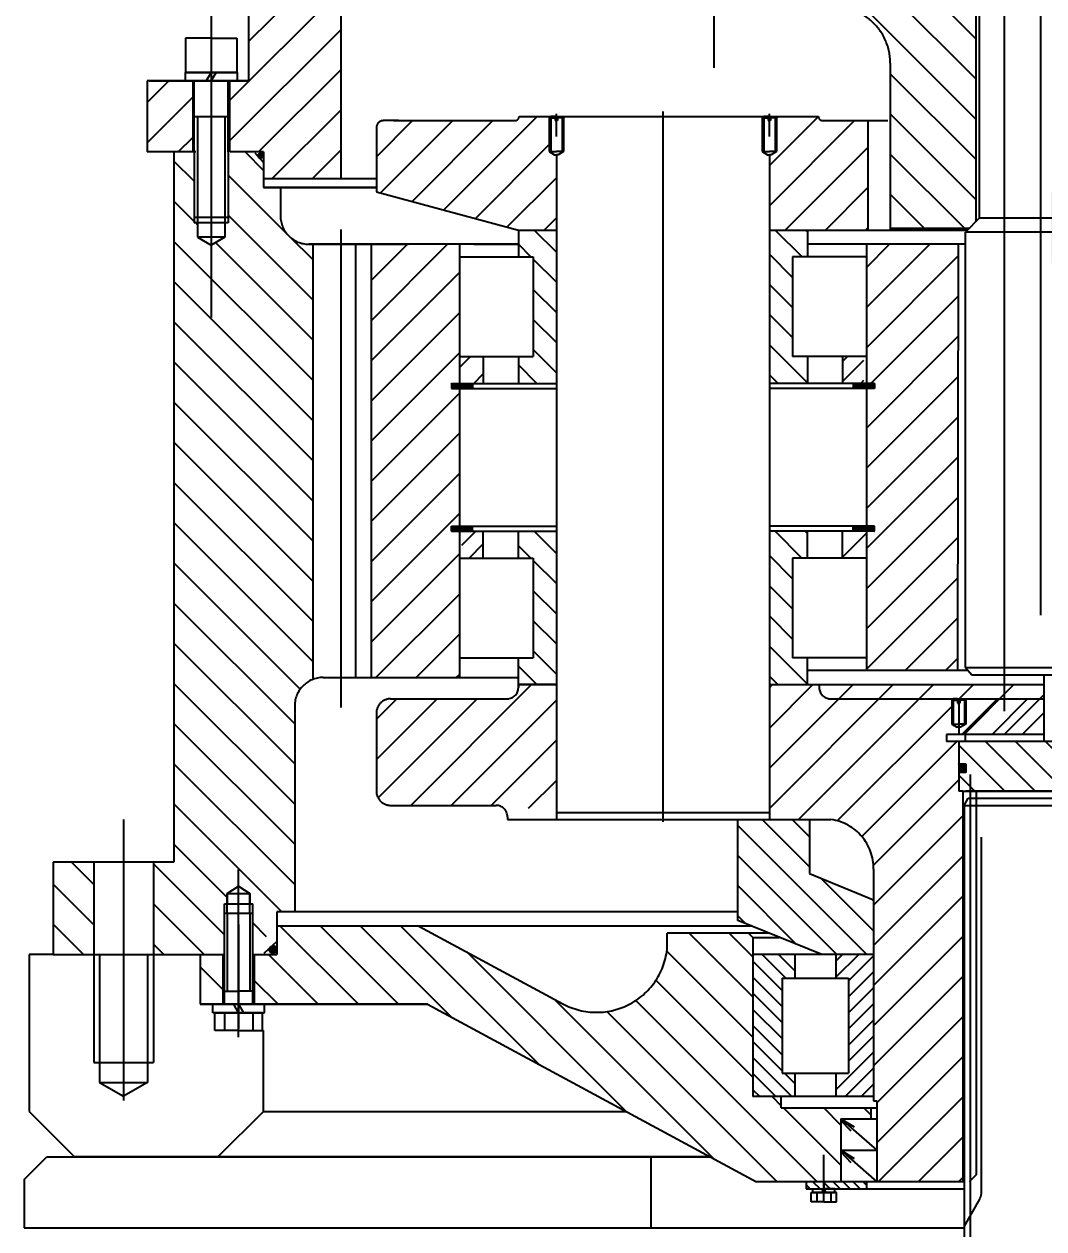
# Model space of a CAD drawing. Header units: millimetres. Extents: x -254 to 20771, y -723 to 14152.
# Drawn here: x 2806 to 3524, y 5190 to 6038 of the extents above; entities that cross this region are included whole.
import ezdxf

# ---------------------------------------------------------------- set-up
doc = ezdxf.new("R2010")
doc.units = ezdxf.units.MM
doc.header["$LTSCALE"] = 500
for name, pattern in [('F', [0.75, 0.5, -0.25]), ('G', [2, 1.25, -0.25, 0.25, -0.25]), ('K', [2.5, 1.25, -0.25, 0.25, -0.25, 0.25, -0.25])]:
    doc.linetypes.add(name, pattern=pattern)
for name, color, linetype in [('01', 7, 'Continuous'), ('04', 2, 'F'), ('05', 4, 'G'), ('07', 6, 'K'), ('08', 1, 'Continuous')]:
    doc.layers.add(name, color=color, linetype=linetype)
doc.styles.get("Standard").update_dxf_attribs({"font": 'isocp', "width": 0.707, "bigfont": 'intecad.shx'})
doc.dimstyles.new('INTE', dxfattribs={"dimscale": 50, "dimtxt": 3.5, "dimasz": 3, "dimexe": 3, "dimexo": 0, "dimgap": 1, "dimtad": 1, "dimdec": 3, "dimdsep": 46, "dimtxsty": 'Standard', "dimcen": 0, "dimclrd": 1, "dimclre": 1, "dimclrt": 3, "dimaunit": 1, "dimadec": 0, "dimazin": 0, "dimtfac": 1, "dimtdec": 3, "dimtmove": 0, "dimatfit": 0, "dimfxl": 1, "dimarcsym": 0})
pattern_1 = [(135, (-7145.327, 865.985), (-10.6066, -10.6066), [])]
pattern_2 = [(135, (-7145.327, 865.985), (-14.142136, -14.142136), [])]
pattern_3 = [(45, (-7145.327, 865.985), (-14.142136, 14.142136), [])]
pattern_4 = [(45, (-7145.32725, 865.98494), (-0.0707106781, 0.0707106781), [])]

# ---------------------------------------------------------------- blocks, each defined once
blk = doc.blocks.new('*U250', base_point=(2301.44, 1473.95))
at = {"layer": '01'}
for p, q in [((2301.44, 1473.95), (2301.44, 1101.45)), ((2301.44, 1473.95), (2306.44, 1471.06)), ((2306.44, 1471.06), (2306.44, 1104.34)), ((2301.44, 1101.45), (2306.44, 1104.34))]:
    blk.add_line(p, q, dxfattribs=at)
blk = doc.blocks.new('GOLHJGOUYGPY7U')
at = {"layer": '01', "color": 7, "linetype": 'Continuous'}
blk.add_line((23099.5, 17448.71), (23099.5, 17133.71), dxfattribs=at)
at = {"layer": '04', "color": 2, "linetype": 'F'}
for p, q in [((23111.75, 17176.39), (23111.75, 17453.71)), ((23110.41, 17171.39), (23099.5, 17152.49))]:
    blk.add_line(p, q, dxfattribs=at)
blk.add_arc((23101.75, 17176.39), 10, 330, 0, dxfattribs=at)
at = {"layer": '05', "color": 4, "linetype": 'G'}
blk.add_line((23103.71, 17453.71), (23103.71, 17119.42), dxfattribs=at)
at = {"layer": '07', "color": 6, "linetype": 'K'}
blk.add_line((23103.65, 17193.71), (23103.65, 17183.71), dxfattribs=at)
at = {"layer": '01', "rotation": 90}
blk.add_blockref('*U250', (23099.5, 17448.71), dxfattribs=at)
blk = doc.blocks.new('*D268')
at = {"layer": '08', "color": 1, "lineweight": -2}
for p, q in [((3754.24, 5647.77), (3754.24, 5971.89)), ((3722.95, 5497.77), (3904.24, 5497.77)), ((3754.24, 5492.77), (3754.24, 5497.77)), ((3722.95, 5492.77), (3904.24, 5492.77)), ((3754.24, 5342.77), (3754.24, 5192.77))]:
    blk.add_line(p, q, dxfattribs=at)
at = {"layer": '08', "color": 1}
for points in [[(3729.24, 5647.77), (3779.24, 5647.77), (3754.24, 5497.77)], [(3729.24, 5342.77), (3779.24, 5342.77), (3754.24, 5492.77)]]:
    blk.add_solid(points, dxfattribs=at)
at = {"layer": 'Defpoints', "color": 0}
for p in [(3722.95, 5497.77), (3722.95, 5492.77), (3754.24, 5492.77)]:
    blk.add_point(p, dxfattribs=at)
at = {"layer": '08', "color": 3, "insert": (3616.74, 5894.58), "char_height": 175, "attachment_point": 5, "rotation": 90}
blk.add_mtext('5', dxfattribs=at)
blk = doc.blocks.new('weretyrtyryry')
at = {"layer": '07', "linetype": 'K'}
h = blk.add_hatch(dxfattribs=at)
h.set_pattern_fill('_USER', color=6, scale=20, angle=45, style=0, pattern_type=0)
h.set_pattern_definition(pattern_3)
h.paths.add_polyline_path([(-2722.12, 4630.08), (-2775.71, 4658.43), (-2776.17, 4658.43), (-2776.17, 4657.43), (-2795.55, 4657.43), (-2795.55, 4434.88), (-2730.67, 4418.01), (-2730.67, 4478.43, -0.289261), (-2722.12, 4491.98)])
h.paths.add_polyline_path([(-2730.55, 4673.43), (-2752.55, 4673.43), (-2752.55, 4646.18), (-2722.12, 4630.08), (-2722.12, 4644.95, -0.286757), (-2730.55, 4658.43)])
h.paths.add_polyline_path([(-2752.55, 4673.43), (-2764.79, 4673.43), (-2764.79, 4669.43), (-2771.79, 4669.43), (-2771.79, 4673.43), (-2776.17, 4673.43), (-2776.17, 4658.68), (-2752.55, 4646.18)])
h.paths.add_polyline_path([(-2730.67, 4418.01), (-2795.55, 4434.88), (-2795.55, 4307.43), (-2808.83, 4307.43), (-2808.83, 4257.43), (-2784.92, 4257.43), (-2784.92, 4238.43), (-2730.67, 4238.43)])
h.paths.add_polyline_path([(-2834.83, 4307.43), (-2866.9, 4307.43), (-2866.9, 4257.43), (-2834.83, 4257.43)])
h.paths.add_polyline_path([(-1415.55, 4641.29), (-1488.97, 4612.32), (-1488.97, 4530.07), (-1415.55, 4522.06)])
h.paths.add_polyline_path([(-1458.55, 4642.17), (-1466.55, 4647.18), (-1466.55, 4652.35), (-1468.55, 4652.35), (-1468.55, 4673.43), (-1470.55, 4673.43), (-1470.55, 4668.43), (-1477.55, 4668.43), (-1477.55, 4673.43), (-1480.55, 4673.43), (-1480.55, 4658.43, -0.286757), (-1488.97, 4644.95), (-1488.97, 4612.32), (-1458.55, 4624.33)])
h.paths.add_polyline_path([(-1415.55, 4657.43), (-1434.92, 4657.43), (-1434.92, 4673.43), (-1448.55, 4673.43), (-1448.55, 4652.35), (-1450.55, 4652.35), (-1450.55, 4647.18), (-1458.55, 4642.17), (-1458.55, 4624.33), (-1415.55, 4641.29)])
h.paths.add_polyline_path([(-1415.55, 4522.06), (-1488.97, 4530.07), (-1488.97, 4491.98, -0.289261), (-1480.42, 4478.43), (-1480.42, 4391.4), (-1415.55, 4384.64)])
h.paths.add_polyline_path([(-1415.55, 4384.64), (-1480.42, 4391.4), (-1480.42, 4264.85), (-1426.1, 4253.45), (-1426.1, 4257.43), (-1402.27, 4257.43), (-1402.27, 4307.43), (-1407.52, 4307.43), (-1415.55, 4307.43)])
h.paths.add_polyline_path([(-1426.1, 4253.45), (-1480.42, 4264.85), (-1480.42, 4238.43), (-1426.1, 4238.43)])
h.paths.add_polyline_path([(-1344.2, 4307.43), (-1376.27, 4307.43), (-1376.27, 4257.43), (-1344.2, 4257.43)])
h.paths.add_polyline_path([(-1456, 4561.26), (-1440.83, 4561.26), (-1440.83, 4580.96), (-1456, 4580.96)], flags=24)
h = blk.add_hatch(dxfattribs=at)
h.set_pattern_fill('_USER', color=6, scale=20, angle=135, style=0, pattern_type=0)
h.set_pattern_definition(pattern_2)
h.paths.add_polyline_path([(-2532.88, 4520.49), (-2540.49, 4521.93), (-2545.38, 4521.93), (-2545.38, 4516.93, -0.414214), (-2550.38, 4511.93), (-2551.27, 4511.93), (-2552.46, 4511.93), (-2553.5, 4511.93), (-2578.76, 4478.8, -0.233965), (-2586.72, 4474.86), (-2601.67, 4474.86), (-2603.55, 4474.86, 0.33257), (-2623.55, 4445.86), (-2623.55, 4389.86, 0.122957), (-2620.03, 4375.76), (-2540.69, 4367.86), (-2532.88, 4367.86)])
h.paths.add_polyline_path([(-2620.03, 4375.76, 0.277141), (-2593.55, 4359.86), (-2543.48, 4359.86), (-2543.48, 4368.14)])
h.paths.add_polyline_path([(-2283.6, 4440.43), (-2306.33, 4440.43, -0.23379), (-2322.22, 4448.3), (-2345.3, 4474.86, -0.233965), (-2361.2, 4482.73), (-2365.78, 4488.74), (-2402.88, 4495.79), (-2402.88, 4383.7), (-2402.88, 4367.86), (-2392.03, 4367.86), (-2392.03, 4359.86), (-2383.81, 4359.86, -0.414214), (-2343.81, 4319.86), (-2343.81, 4203.43), (-2288.42, 4203.43), (-2283.6, 4208.26)])
h.paths.add_polyline_path([(-1808.22, 4521.93), (-1820.72, 4521.93), (-1820.72, 4516.93, -0.414214), (-1825.72, 4511.93), (-1827.63, 4511.93), (-1849.89, 4482.73, -0.233965), (-1865.8, 4474.86), (-1889.01, 4448.32, -0.234116), (-1904.92, 4440.43), (-1927.5, 4440.43), (-1927.5, 4208.61), (-1922.32, 4203.43), (-1867.29, 4203.43), (-1867.29, 4319.86, -0.414214), (-1827.29, 4359.86), (-1819.06, 4359.86), (-1819.06, 4367.86), (-1808.22, 4367.86)])
h.paths.add_polyline_path([(-1587.55, 4448.12, 0.311391), (-1607.55, 4474.86), (-1609.43, 4474.86), (-1624.38, 4474.86, -0.233965), (-1632.33, 4478.8), (-1657.6, 4511.93), (-1658.64, 4511.93), (-1659.83, 4511.93), (-1660.72, 4511.93, -0.414214), (-1665.72, 4516.93), (-1665.72, 4521.93), (-1678.22, 4521.93), (-1678.22, 4411.99), (-1587.55, 4402.55)])
h.paths.add_polyline_path([(-1587.55, 4402.55), (-1678.22, 4411.99), (-1678.22, 4367.86), (-1667.61, 4367.86), (-1667.61, 4359.86), (-1617.55, 4359.86, 0.414214), (-1587.55, 4389.86)])
h.paths.add_polyline_path([(-2543.1, 4358.3), (-2527.93, 4358.3), (-2527.93, 4377.99), (-2543.1, 4377.99)], flags=9)
h.paths.add_polyline_path([(-1896.27, 4341.51), (-1881.1, 4341.51), (-1881.1, 4361.2), (-1896.27, 4361.2)], flags=24)
h = blk.add_hatch(dxfattribs=at)
h.set_pattern_fill('_USER', color=6, scale=20, angle=135, style=0, pattern_type=0)
h.set_pattern_definition(pattern_2)
h.paths.add_polyline_path([(-2750.35, 4192.43), (-2753.05, 4192.43, -0.414214), (-2773.05, 4212.43), (-2773.05, 4232.43), (-2784.92, 4232.43), (-2784.92, 4257.43), (-2808.83, 4257.43), (-2808.83, 4282.43), (-2809.83, 4282.43), (-2809.83, 4257.43), (-2809.83, 4207.43), (-2812.23, 4207.43), (-2812.23, 4197.43), (-2821.83, 4191.89), (-2831.43, 4197.43), (-2831.43, 4207.43), (-2833.83, 4207.43), (-2833.83, 4257.43), (-2848.05, 4257.43), (-2848.05, 4121.84), (-2750.35, 4094.41)])
h.paths.add_polyline_path([(-2750.35, 4094.41), (-2848.05, 4121.84), (-2848.05, 3757.43), (-2862.45, 3757.43), (-2862.45, 3692.43), (-2813.17, 3692.43), (-2812.53, 3692.7), (-2812.53, 3721.43), (-2812.53, 3728.14), (-2810.53, 3728.14), (-2810.53, 3735.34), (-2802.53, 3740.65), (-2794.53, 3735.34), (-2794.53, 3728.14), (-2792.53, 3728.14), (-2792.53, 3721.43), (-2792.53, 3700.97), (-2775.55, 3707.99), (-2775.55, 3722.43), (-2763.05, 3722.43), (-2763.05, 3867.43, -0.308559), (-2750.35, 3886.05)])
h.paths.add_polyline_path([(-2904.45, 3757.43), (-2933.05, 3757.43), (-2933.05, 3692.43), (-2904.45, 3692.43)])
h.paths.add_polyline_path([(-1363.05, 4240.23), (-1377.27, 4243.21), (-1377.27, 4207.43), (-1379.67, 4207.43), (-1379.67, 4197.43), (-1389.27, 4191.89), (-1398.87, 4197.43), (-1398.87, 4207.43), (-1401.27, 4207.43), (-1401.27, 4248.25), (-1426.1, 4253.45), (-1426.1, 4232.43), (-1438.05, 4232.43), (-1438.05, 4212.43, -0.414214), (-1458.05, 4192.43), (-1460.75, 4192.43), (-1460.75, 4002.13), (-1363.05, 3974.03)])
h.paths.add_polyline_path([(-1363.05, 3974.03), (-1460.75, 4002.13), (-1460.75, 3946.62), (-1363.05, 3901.45)])
h.paths.add_polyline_path([(-1460.75, 3946.62), (-1460.75, 3886.05, -0.308559), (-1448.05, 3867.43), (-1448.05, 3811.12), (-1363.05, 3765.6), (-1363.05, 3901.45)])
h.paths.add_polyline_path([(-1448.05, 3811.12), (-1448.05, 3722.43), (-1435.55, 3722.43), (-1435.55, 3692.43), (-1418.57, 3692.43), (-1418.57, 3721.43), (-1418.57, 3728.14), (-1416.57, 3728.14), (-1416.57, 3735.34), (-1408.57, 3740.65), (-1400.57, 3735.34), (-1400.57, 3728.14), (-1398.57, 3728.14), (-1398.57, 3721.43), (-1398.57, 3692.43), (-1348.65, 3692.43), (-1348.65, 3757.43), (-1363.05, 3757.43), (-1363.05, 3765.6)])
h.paths.add_polyline_path([(-1278.05, 3757.43), (-1306.65, 3757.43), (-1306.65, 3735.39), (-1278.05, 3720.08)])
h.paths.add_polyline_path([(-1306.65, 3735.39), (-1306.65, 3692.43), (-1278.05, 3692.43), (-1278.05, 3720.08)])
h.paths.add_polyline_path([(-1423.81, 4097.81), (-1408.64, 4097.81), (-1408.64, 4117.51), (-1423.81, 4117.51)], flags=24)
h = blk.add_hatch(dxfattribs=at)
h.set_pattern_fill('_USER', color=6, scale=20, angle=45, style=0, pattern_type=0)
h.set_pattern_definition([(45, (-3402.53, 6191.24), (-14.14214, 14.14214), [])])
h.paths.add_polyline_path([(-2428.85, 4202.43), (-2359.55, 4202.43), (-2359.55, 4279.43), (-2391.36, 4279.43, -0.414214), (-2394.36, 4282.43), (-2424.85, 4282.43), (-2423.85, 4281.43), (-2423.85, 4257.6), (-2427.6, 4255.43), (-2428.85, 4255.43)])
h.paths.add_polyline_path([(-2428.85, 3882.43), (-2428.85, 3787.43), (-2385.55, 3787.43, -0.133436), (-2368.82, 3780.38), (-2300.55, 3857.34), (-2300.55, 3871.43), (-2299.55, 3872.43), (-2296.35, 3872.43), (-2296.35, 3869.43), (-2295.55, 3869.43), (-2294.75, 3869.43), (-2294.75, 3872.43), (-2291.55, 3872.43), (-2290.55, 3871.43), (-2290.55, 3854.6), (-2294.3, 3852.43), (-2295.55, 3852.43), (-2295.55, 3847.43), (-2235.7, 3847.43), (-2235.7, 3882.43), (-2393.82, 3882.43)])
h.paths.add_polyline_path([(-2295.55, 3818.65), (-2295.55, 3842.43), (-2299.16, 3842.43), (-2355.55, 3752.25), (-2355.55, 3664.1)])
h.paths.add_polyline_path([(-2299.16, 3842.43), (-2304.13, 3842.43), (-2304.13, 3847.43), (-2295.55, 3847.43), (-2295.55, 3852.43), (-2296.8, 3852.43), (-2300.55, 3854.6), (-2300.55, 3857.34), (-2368.82, 3780.38, -0.235794), (-2355.55, 3752.43), (-2355.55, 3752.25)])
h.paths.add_polyline_path([(-2355.55, 3664.1), (-2355.55, 3589.43), (-2353.2, 3589.43), (-2353.2, 3532.43), (-2292.7, 3532.43), (-2292.7, 3807.43), (-2295.55, 3807.43), (-2295.55, 3818.65)])
h.paths.add_polyline_path([(-2695.55, 3872.43, 0.414214), (-2705.55, 3862.43), (-2705.55, 3807.43, 0.414214), (-2695.55, 3797.43), (-2621.28, 3797.43, -0.393493), (-2613.3, 3790), (-2578.85, 3802.51), (-2578.85, 3882.43), (-2605.58, 3882.43), (-2605.58, 3880.43, -0.414214), (-2613.58, 3872.43)])
h.paths.add_polyline_path([(-2605.58, 4202.43), (-2578.85, 4202.43), (-2578.85, 4255.43), (-2580.1, 4255.43), (-2583.85, 4257.6), (-2583.85, 4281.43), (-2582.85, 4282.43), (-2605.04, 4282.43, -0.414214), (-2608.04, 4279.43), (-2693.45, 4279.43), (-2694.55, 4279.43), (-2705.55, 4273.33), (-2705.55, 4229.34)])
h.paths.add_polyline_path([(-2304.79, 3835.66), (-2289.62, 3835.66), (-2289.62, 3855.35), (-2304.79, 3855.35)], flags=25)
h.paths.add_polyline_path([(-2300.99, 3855.74), (-2285.82, 3855.74), (-2285.82, 3875.43), (-2300.99, 3875.43)], flags=25)
h.paths.add_polyline_path([(-2253.43, 3847.77), (-2238.26, 3847.77), (-2238.26, 3867.46), (-2253.43, 3867.46)], flags=24)
h.paths.add_polyline_path([(-2300.6, 3814.81), (-2285.43, 3814.81), (-2285.43, 3834.5), (-2300.6, 3834.5)], flags=25)
h = blk.add_hatch(dxfattribs=at)
h.set_pattern_fill('_USER', color=6, scale=0.1, angle=45, style=0, pattern_type=0)
h.set_pattern_definition([(135.061953, (-810.70377, 6192.64076), (0.0706341786, 0.070787095), [])])
h.paths.add_polyline_path([(-2786.98, 4253.04, 1), (-2786.98, 4256.62, 1)])
h = blk.add_hatch(dxfattribs=at)
h.set_pattern_fill('_USER', color=6, scale=15, angle=135, style=0, pattern_type=0)
h.set_pattern_definition(pattern_1)
h.paths.add_polyline_path([(-2595.1, 4113.35), (-2605.58, 4113.35), (-2605.58, 4094.43), (-2578.85, 4094.43), (-2578.85, 4202.43), (-2605.58, 4202.43), (-2605.58, 4183.51), (-2595.1, 4183.51)])
h.paths.add_polyline_path([(-2412.6, 4183.51), (-2402.12, 4183.51), (-2402.12, 4202.43), (-2428.85, 4202.43), (-2428.85, 4094.43), (-2402.12, 4094.43), (-2402.12, 4113.35), (-2412.6, 4113.35)])
h = blk.add_hatch(dxfattribs=at)
h.set_pattern_fill('_USER', color=6, scale=20, angle=45, style=0, pattern_type=0)
h.set_pattern_definition(pattern_3)
h.paths.add_polyline_path([(-2709.28, 3887.43), (-2647.1, 3887.43), (-2647.1, 3990.43), (-2652.76, 3990.43), (-2652.76, 3993.93), (-2647.1, 3993.93), (-2647.1, 4090.93), (-2652.76, 4090.93), (-2652.76, 4094.43), (-2647.1, 4094.43), (-2647.1, 4192.43), (-2709.28, 4192.43)])
h.paths.add_polyline_path([(-2360.6, 4094.43), (-2354.94, 4094.43), (-2354.94, 4090.93), (-2360.6, 4090.93), (-2360.6, 3993.93), (-2354.94, 3993.93), (-2354.94, 3990.43), (-2360.6, 3990.43), (-2360.6, 3892.43), (-2296.43, 3892.43), (-2295.87, 4192.43), (-2360.6, 4192.43)])
h = blk.add_hatch(dxfattribs=at)
h.set_pattern_fill('_USER', color=6, scale=15, angle=135, style=0, pattern_type=0)
h.set_pattern_definition([(45, (2934.23, 865.985), (10.6066, -10.6066), [])])
h.paths.add_polyline_path([(-2647.1, 4094.43), (-2630.35, 4094.43), (-2630.35, 4113.35), (-2647.1, 4113.35)])
h.paths.add_polyline_path([(-2377.35, 3971.51), (-2360.6, 3971.51), (-2360.6, 3990.43), (-2377.35, 3990.43)])
at = {"layer": '07', "linetype": 'K', "ltscale": 0.8}
h = blk.add_hatch(dxfattribs=at)
h.set_pattern_fill('_USER', color=6, scale=10, angle=135, style=0, pattern_type=0)
h.set_pattern_definition([(45, (-6925.657, -321.42), (7.071068, -7.071068), [])])
h.paths.add_polyline_path([(-2377.35, 4113.35), (-2362.35, 4113.35), (-2362.35, 4094.43), (-2377.35, 4094.43)])
h = blk.add_hatch(dxfattribs=at)
h.set_pattern_fill('_USER', color=6, scale=0.1, angle=45, style=0, pattern_type=0)
h.set_pattern_definition([(45, (1917.96094, -321.42044), (-0.0707106781, 0.0707106781), [])])
h.paths.add_polyline_path([(-2637.77, 4094.43), (-2637.77, 4090.93), (-2652.76, 4090.93), (-2652.76, 4094.43)])
h = blk.add_hatch(dxfattribs=at)
h.set_pattern_fill('_USER', color=6, scale=0.1, angle=45, style=0, pattern_type=0)
h.set_pattern_definition([(135, (-6925.65745, -321.42044), (0.0707106781, 0.0707106781), [])])
h.paths.add_polyline_path([(-2354.94, 4094.43), (-2354.94, 4090.93), (-2369.93, 4090.93), (-2369.93, 4094.43)])
h = blk.add_hatch(dxfattribs=at)
h.set_pattern_fill('_USER', color=6, scale=0.1, angle=45, style=0, pattern_type=0)
h.set_pattern_definition([(315, (1917.96094, 8406.28859), (-0.0707106781, -0.0707106781), [])])
h.paths.add_polyline_path([(-2652.76, 3990.43), (-2652.76, 3993.93), (-2637.77, 3993.93), (-2637.77, 3990.43)])
h = blk.add_hatch(dxfattribs=at)
h.set_pattern_fill('_USER', color=6, scale=10, angle=135, style=0, pattern_type=0)
h.set_pattern_definition([(225, (1917.961, 8406.289), (-7.071068, 7.071068), [])])
h.paths.add_polyline_path([(-2630.35, 3971.51), (-2645.35, 3971.51), (-2645.35, 3990.43), (-2630.35, 3990.43)])
at = {"layer": '07', "linetype": 'K'}
h = blk.add_hatch(dxfattribs=at)
h.set_pattern_fill('_USER', color=6, scale=15, angle=135, style=0, pattern_type=0)
h.set_pattern_definition(pattern_1)
h.paths.add_polyline_path([(-2578.85, 3990.43), (-2605.58, 3990.43), (-2605.58, 3971.51), (-2595.1, 3971.51), (-2595.1, 3901.35), (-2605.58, 3901.35), (-2605.58, 3882.43), (-2578.85, 3882.43)])
h.paths.add_polyline_path([(-2402.12, 3990.43), (-2428.85, 3990.43), (-2428.85, 3882.43), (-2402.12, 3882.43), (-2402.12, 3901.35), (-2412.6, 3901.35), (-2412.6, 3971.51), (-2402.12, 3971.51)])
at = {"layer": '07', "linetype": 'K', "ltscale": 0.8}
h = blk.add_hatch(dxfattribs=at)
h.set_pattern_fill('_USER', color=6, scale=0.1, angle=45, style=0, pattern_type=0)
h.set_pattern_definition([(225, (-6925.65745, 8406.28859), (0.0707106781, -0.0707106781), [])])
h.paths.add_polyline_path([(-2369.93, 3990.43), (-2369.93, 3993.93), (-2354.94, 3993.93), (-2354.94, 3990.43)])
at = {"layer": '07', "linetype": 'K'}
h = blk.add_hatch(dxfattribs=at)
h.set_pattern_fill('_USER', color=6, scale=15, angle=45, style=0, pattern_type=0)
h.set_pattern_definition([(45, (-7145.327, 865.985), (-10.6066, 10.6066), [])])
h.paths.add_polyline_path([(-2290.55, 3854.6), (-2294.3, 3852.43), (-2295.55, 3852.43), (-2295.55, 3847.43), (-2235.7, 3847.43), (-2235.7, 3872.43), (-2290.55, 3872.43)])
h.paths.add_polyline_path([(-1953.47, 3870.43), (-1952.94, 3872.43), (-1975.4, 3872.43), (-1975.4, 3847.43), (-1953.47, 3847.43)])
h.paths.add_polyline_path([(-1937.47, 3847.43), (-1915.55, 3847.43), (-1915.55, 3849.2), (-1915.55, 3852.43), (-1916.8, 3852.43), (-1920.55, 3854.6), (-1920.55, 3872.43), (-1938.01, 3872.43), (-1937.47, 3870.43)])
h.paths.add_polyline_path([(-2300.99, 3855.74), (-2285.82, 3855.74), (-2285.82, 3875.43), (-2300.99, 3875.43)], flags=9)
h.paths.add_polyline_path([(-2304.79, 3835.66), (-2289.62, 3835.66), (-2289.62, 3855.35), (-2304.79, 3855.35)], flags=9)
h.paths.add_polyline_path([(-2253.43, 3847.77), (-2238.26, 3847.77), (-2238.26, 3867.46), (-2253.43, 3867.46)], flags=24)
h = blk.add_hatch(dxfattribs=at)
h.set_pattern_fill('_USER', color=6, scale=15, angle=135, style=0, pattern_type=0)
h.set_pattern_definition(pattern_1)
h.paths.add_polyline_path([(-2295.55, 3842.43), (-2295.55, 3826.6), (-2290.55, 3826.6), (-2290.55, 3820.6), (-2294.79, 3820.6), (-2295.55, 3818.65), (-2295.55, 3807.43), (-2292.7, 3807.43), (-2246.79, 3807.43), (-2246.47, 3842.43)])
h.paths.add_polyline_path([(-2246.47, 3842.43), (-2246.79, 3807.43), (-2105.55, 3807.43), (-2105.55, 3842.43)])
h.paths.add_polyline_path([(-2105.55, 3842.43), (-2105.55, 3807.43), (-1945.47, 3807.43), (-1945.47, 3817.74), (-1953.47, 3823.06), (-1953.47, 3830.43), (-1953.47, 3842.43)])
h.paths.add_polyline_path([(-1920.55, 3820.6), (-1920.55, 3826.6), (-1915.55, 3826.6), (-1915.55, 3842.43), (-1937.47, 3842.43), (-1937.47, 3830.43), (-1937.47, 3823.06), (-1943.01, 3819.38), (-1940.34, 3807.43), (-1915.55, 3807.43), (-1915.55, 3820.6)])
h.paths.add_polyline_path([(-2304.79, 3835.66), (-2289.62, 3835.66), (-2289.62, 3855.35), (-2304.79, 3855.35)], flags=9)
h.paths.add_polyline_path([(-2300.6, 3814.81), (-2285.43, 3814.81), (-2285.43, 3834.5), (-2300.6, 3834.5)], flags=9)
h.paths.add_polyline_path([(-2148.37, 3817.87), (-2133.2, 3817.87), (-2133.2, 3837.56), (-2148.37, 3837.56)], flags=24)
h = blk.add_hatch(dxfattribs=at)
h.set_pattern_fill('_USER', color=6, scale=0.1, angle=45, style=0, pattern_type=0)
h.set_pattern_definition(pattern_4)
h.paths.add_polyline_path([(-1920.15, 3847.43), (-1920.15, 3842.43), (-1906.96, 3842.43), (-1906.96, 3847.43)])
h.paths.add_polyline_path([(-2304.79, 3835.66), (-2289.62, 3835.66), (-2289.62, 3855.35), (-2304.79, 3855.35)], flags=9)
h = blk.add_hatch(dxfattribs=at)
h.set_pattern_fill('_USER', color=6, scale=0.1, angle=45, style=0, pattern_type=0)
h.set_pattern_definition(pattern_4)
h.paths.add_polyline_path([(-2290.55, 3826.6), (-2295.55, 3826.6), (-2295.55, 3820.6), (-2290.55, 3820.6)])
h = blk.add_hatch(dxfattribs=at)
h.set_pattern_fill('_USER', color=6, scale=15, angle=135, style=0, pattern_type=0)
h.set_pattern_definition(pattern_1)
h.paths.add_polyline_path([(-2451.12, 3787.43), (-2451.12, 3716.49), (-2432.29, 3708.83), (-2397.48, 3748.07), (-2400.7, 3749.38), (-2400.7, 3787.43)])
h.paths.add_polyline_path([(-2366.14, 3735.32), (-2397.48, 3748.07), (-2432.29, 3708.83), (-2392.76, 3692.74)])
h.paths.add_polyline_path([(-2392.76, 3692.74), (-2392, 3692.43), (-2355.55, 3692.43), (-2355.55, 3731.01), (-2366.14, 3735.32)])
h.paths.add_polyline_path([(-1810.4, 3749.38), (-1855.55, 3731.01), (-1855.55, 3692.43), (-1819.1, 3692.43), (-1759.97, 3716.49), (-1759.97, 3787.43), (-1810.4, 3787.43)])
h.paths.add_polyline_path([(-2441.44, 3742.84), (-2426.27, 3742.84), (-2426.27, 3762.54), (-2441.44, 3762.54)], flags=24)
h = blk.add_hatch(dxfattribs=at)
h.set_pattern_fill('_USER', color=6, scale=20, angle=-45, style=0, pattern_type=0)
h.set_pattern_definition([(315, (-3402.53, 6191.24), (14.14214, 14.14214), [])])
h.paths.add_polyline_path([(-2420.55, 3584.43), (-2420.55, 3592.43), (-2440.55, 3592.43), (-2440.55, 3616.32), (-2479.13, 3554.62), (-2438.05, 3532.43), (-2406.66, 3532.43), (-2386.47, 3584.43)])
h.paths.add_polyline_path([(-2440.55, 3616.32), (-2440.55, 3699.52), (-2539.95, 3587.46), (-2479.13, 3554.62)])
h.paths.add_polyline_path([(-2406.66, 3532.43), (-2378.6, 3532.43), (-2378.6, 3554.63), (-2378.6, 3576.83), (-2357.55, 3576.83), (-2357.55, 3577.43), (-2357.55, 3584.43), (-2386.47, 3584.43)])
h.paths.add_polyline_path([(-2440.55, 3699.52), (-2440.55, 3704.43), (-2443.55, 3707.43), (-2494.29, 3707.43), (-2500.74, 3702.64), (-2500.74, 3697.43, -0.48248), (-2565.98, 3654.2), (-2607.05, 3623.7), (-2539.95, 3587.46)])
h.paths.add_polyline_path([(-2675.55, 3712.43), (-2677.1, 3712.43), (-2761.55, 3657.43), (-2669.51, 3657.43), (-2607.05, 3623.7), (-2565.98, 3654.2, -0.045365), (-2574.31, 3657.76)])
h.paths.add_polyline_path([(-2677.1, 3712.43), (-2775.55, 3712.43), (-2775.55, 3696.23, -0.066192), (-2775.55, 3695.53), (-2775.55, 3692.43), (-2791.53, 3692.43), (-2791.53, 3657.43), (-2784.28, 3657.43), (-2761.55, 3657.43)])
h.paths.add_polyline_path([(-2829.51, 3657.43), (-2813.53, 3657.43), (-2813.53, 3692.43), (-2829.51, 3692.43)])
h = blk.add_hatch(dxfattribs=at)
h.set_pattern_fill('_USER', color=6, scale=0.1, angle=45, style=0, pattern_type=0)
h.set_pattern_definition([(134.9457964, (-806.04725, 6190.01133), (0.070777541, 0.070643752), [])])
h.paths.add_polyline_path([(-2778.2, 3693.21, 1), (-2778.2, 3698.56, 0.090621), (-2779.15, 3698.38), (-2780.64, 3696.98, 0.544017)])
at = {"layer": '07', "linetype": 'K', "ltscale": 0.8}
h = blk.add_hatch(dxfattribs=at)
h.set_pattern_fill('_USER', color=6, scale=8, angle=45, style=0, pattern_type=0)
h.set_pattern_definition([(135, (-6121.3574, -330.657), (5.656854, 5.656854), [])])
h.paths.add_polyline_path([(-1791.18, 3609.01), (-1800.05, 3609.01), (-1800.05, 3592.43), (-1770.55, 3592.43), (-1770.55, 3692.43), (-1800.05, 3692.43), (-1800.05, 3675.86), (-1791.18, 3675.86)])
h.paths.add_polyline_path([(-2440.55, 3592.43), (-2411.05, 3592.43), (-2411.05, 3609.01), (-2419.92, 3609.01), (-2419.92, 3675.86), (-2411.05, 3675.86), (-2411.05, 3692.43), (-2440.55, 3692.43)])
h = blk.add_hatch(dxfattribs=at)
h.set_pattern_fill('_USER', color=6, scale=8, angle=135, style=0, pattern_type=0)
h.set_pattern_definition([(45, (-6121.3574, -330.657), (5.656854, -5.656854), [])])
h.paths.add_polyline_path([(-1855.55, 3692.43), (-1829.05, 3692.43), (-1829.05, 3675.86), (-1837.92, 3675.86), (-1837.92, 3609.01), (-1829.05, 3609.01), (-1829.05, 3592.43), (-1855.55, 3592.43)])
h.paths.add_polyline_path([(-2355.55, 3592.43), (-2382.05, 3592.43), (-2382.05, 3609.01), (-2373.18, 3609.01), (-2373.18, 3675.86), (-2382.05, 3675.86), (-2382.05, 3692.43), (-2355.55, 3692.43)])
at = {"layer": '07', "linetype": 'K'}
h = blk.add_hatch(dxfattribs=at)
h.set_pattern_fill('_USER', color=6, scale=5, angle=135, style=0, pattern_type=0)
h.set_pattern_definition([(135, (-7145.327, 865.985), (-3.535534, -3.535534), [])])
h.paths.add_polyline_path([(-2403.05, 3532.43), (-2403.05, 3527.43), (-2390.55, 3527.43), (-2390.55, 3532.43)])
h.paths.add_polyline_path([(-2360.55, 3527.43), (-2360.55, 3532.43), (-2390.55, 3532.43), (-2390.55, 3527.43), (-2382.85, 3527.43)])
at = {"layer": '05', "color": 4, "linetype": 'G'}
blk.add_line((-2467.88, 4643.43), (-2467.88, 4316.66), dxfattribs=at)
at = {"layer": '05', "color": 4, "linetype": 'G', "ltscale": 0.8}
blk.add_line((-2503.85, 4285.83), (-2503.85, 3747.54), dxfattribs=at)
at = {"layer": '05'}
blk.add_line((-2390.55, 3522.74), (-2390.55, 3529.53), dxfattribs=at)
at = {"layer": '07', "color": 6, "linetype": 'K', "ltscale": 0.8}
for p, q in [((-2795.55, 4657.43), (-2795.55, 4307.43)), ((-2795.55, 4657.43), (-2795.55, 4307.43)), ((-2730.67, 4478.43), (-2730.67, 4238.43)), ((-2263.42, 3863.79), (-2263.42, 4451.14)), ((-2283.6, 4440.43), (-2283.6, 4208.26)), ((-2280.92, 4210.93), (-2280.92, 4440.43)), ((-2238.05, 4431.43), (-2238.05, 3894.43)), ((-2343.81, 4319.86), (-2343.81, 4202.43)), ((-2866.9, 4307.43), (-2866.9, 4257.43)), ((-2866.9, 4307.43), (-2866.9, 4257.43)), ((-2795.55, 4307.43), (-2866.9, 4307.43)), ((-2865.55, 4307.43), (-2795.55, 4307.43)), ((-2821.83, 4303.65), (-2821.83, 4151.74)), ((-2578.85, 4268.33), (-2578.85, 4284.32)), ((-2428.85, 4268.33), (-2428.85, 4284.32)), ((-2693.45, 4279.43), (-2608.04, 4279.43)), ((-2605.04, 4282.43), (-2394.36, 4282.43)), ((-2605.04, 4282.43), (-2605.04, 4282.43)), ((-2605.04, 4282.43), (-2605.04, 4282.43)), ((-2582.85, 4282.43), (-2583.85, 4281.43)), ((-2583.85, 4281.43), (-2583.85, 4257.6)), ((-2583.85, 4281.43), (-2579.65, 4281.43)), ((-2582.85, 4282.43), (-2582.85, 4257.6)), ((-2579.65, 4282.43), (-2582.85, 4282.43)), ((-2579.65, 4282.43), (-2579.65, 4279.43)), ((-2579.65, 4279.43), (-2578.85, 4279.43)), ((-2578.85, 4282.43), (-2578.85, 4279.43)), ((-2578.05, 4279.43), (-2578.85, 4279.43)), ((-2578.05, 4282.43), (-2578.05, 4279.43)), ((-2578.05, 4282.43), (-2574.85, 4282.43)), ((-2573.85, 4281.43), (-2578.05, 4281.43)), ((-2574.85, 4282.43), (-2574.85, 4257.6)), ((-2574.85, 4282.43), (-2573.85, 4281.43)), ((-2573.85, 4281.43), (-2573.85, 4257.6)), ((-2432.85, 4282.43), (-2433.85, 4281.43)), ((-2433.85, 4281.43), (-2429.65, 4281.43)), ((-2433.85, 4281.43), (-2433.85, 4257.6)), ((-2429.65, 4282.43), (-2432.85, 4282.43)), ((-2432.85, 4282.43), (-2432.85, 4257.6)), ((-2429.65, 4282.43), (-2429.65, 4279.43)), ((-2429.65, 4279.43), (-2428.85, 4279.43)), ((-2428.85, 4282.43), (-2428.85, 4279.43)), ((-2428.05, 4279.43), (-2428.85, 4279.43)), ((-2428.05, 4282.43), (-2424.85, 4282.43)), ((-2428.05, 4282.43), (-2428.05, 4279.43)), ((-2423.85, 4281.43), (-2428.05, 4281.43)), ((-2424.85, 4282.43), (-2423.85, 4281.43)), ((-2424.85, 4282.43), (-2424.85, 4257.6)), ((-2423.85, 4281.43), (-2423.85, 4257.6)), ((-2394.36, 4282.43), (-2394.36, 4282.43)), ((-2391.36, 4279.43), (-2345.55, 4279.43)), ((-2359.55, 4279.43), (-2359.55, 4202.43)), ((-2705.55, 4274.43), (-2705.55, 4229.34)), ((-2583.85, 4257.6), (-2580.1, 4255.43)), ((-2583.85, 4257.6), (-2578.85, 4257.6)), ((-2573.85, 4257.6), (-2578.85, 4257.6)), ((-2573.85, 4257.6), (-2577.6, 4255.43)), ((-2433.85, 4257.6), (-2430.1, 4255.43)), ((-2433.85, 4257.6), (-2428.85, 4257.6)), ((-2423.85, 4257.6), (-2428.85, 4257.6)), ((-2423.85, 4257.6), (-2427.6, 4255.43)), ((-2832.55, 4257.43), (-2866.9, 4257.43)), ((-2832.55, 4257.43), (-2865.55, 4257.43)), ((-2848.05, 4257.43), (-2848.05, 3757.43)), ((-2848.05, 4257.43), (-2848.05, 3757.43)), ((-2784.92, 4257.43), (-2808.55, 4257.43)), ((-2784.92, 4257.43), (-2808.55, 4257.43)), ((-2784.92, 4257.43), (-2784.92, 4232.43)), ((-2580.1, 4255.43), (-2578.85, 4255.43)), ((-2578.85, 4255.43), (-2578.85, 3787.43)), ((-2577.6, 4255.43), (-2578.85, 4255.43)), ((-2430.1, 4255.43), (-2428.85, 4255.43)), ((-2428.85, 4255.43), (-2428.85, 3787.43)), ((-2427.6, 4255.43), (-2428.85, 4255.43)), ((-2705.55, 4238.43), (-2784.92, 4238.43)), ((-2705.55, 4232.43), (-2784.92, 4232.43)), ((-2784.92, 4232.43), (-2705.55, 4232.43)), ((-2773.05, 4232.43), (-2773.05, 4212.43)), ((-2705.55, 4229.34), (-2605.58, 4202.43)), ((-2280.92, 4210.93), (-2290.86, 4201)), ((-2280.92, 4210.93), (-1929.82, 4210.93)), ((-2730.55, 4202.92), (-2730.55, 3866.29)), ((-2605.58, 4202.43), (-2578.85, 4202.43)), ((-2605.58, 4202.43), (-2578.85, 4202.43)), ((-2605.58, 4202.43), (-2578.85, 4202.43)), ((-2605.58, 4202.43), (-2605.58, 4183.51)), ((-2428.85, 4202.43), (-2289.42, 4202.43)), ((-2402.12, 4202.43), (-2402.12, 4183.51)), ((-2288.42, 4203.43), (-2343.81, 4203.43)), ((-1919.89, 4201), (-2290.86, 4201)), ((-2290.86, 3894.43), (-2290.86, 4201)), ((-2605.58, 4192.43), (-2753.05, 4192.43)), ((-2753.05, 4192.43), (-2683.1, 4192.43)), ((-2750.35, 4192.43), (-2750.35, 3886.05)), ((-2720.35, 4192.43), (-2720.35, 3887.43)), ((-2709.28, 4192.43), (-2709.28, 3887.43)), ((-2637.05, 4192.43), (-2605.58, 4192.43)), ((-2290.86, 4192.43), (-2402.12, 4192.43)), ((-2647.1, 4183.51), (-2595.1, 4183.51)), ((-2360.6, 4183.51), (-2412.6, 4183.51)), ((-2647.1, 4113.35), (-2595.1, 4113.35)), ((-2630.35, 4113.35), (-2630.35, 4094.43)), ((-2605.58, 4113.35), (-2605.58, 4094.43)), ((-2360.6, 4113.35), (-2412.6, 4113.35)), ((-2402.12, 4113.35), (-2402.12, 4094.43)), ((-2377.35, 4113.35), (-2377.35, 4094.43)), ((-2652.76, 4094.43), (-2578.85, 4094.43)), ((-2652.76, 4094.43), (-2652.76, 4090.93)), ((-2652.76, 4090.93), (-2578.85, 4090.93)), ((-2637.77, 4094.43), (-2637.77, 4090.93)), ((-2354.94, 4094.43), (-2428.85, 4094.43)), ((-2354.94, 4090.93), (-2428.85, 4090.93)), ((-2369.93, 4094.43), (-2369.93, 4090.93)), ((-2354.94, 4094.43), (-2354.94, 4090.93)), ((-2652.76, 3993.93), (-2578.85, 3993.93)), ((-2652.76, 3990.43), (-2652.76, 3993.93)), ((-2652.76, 3990.43), (-2578.85, 3990.43)), ((-2637.77, 3990.43), (-2637.77, 3993.93)), ((-2630.35, 3971.51), (-2630.35, 3990.43)), ((-2605.58, 3971.51), (-2605.58, 3990.43)), ((-2354.94, 3993.93), (-2428.85, 3993.93)), ((-2354.94, 3990.43), (-2428.85, 3990.43)), ((-2402.12, 3971.51), (-2402.12, 3990.43)), ((-2377.35, 3971.51), (-2377.35, 3990.43)), ((-2369.93, 3990.43), (-2369.93, 3993.93)), ((-2354.94, 3990.43), (-2354.94, 3993.93)), ((-2647.1, 3971.51), (-2595.1, 3971.51)), ((-2360.6, 3971.51), (-2412.6, 3971.51)), ((-2647.1, 3901.35), (-2595.1, 3901.35)), ((-2605.58, 3882.43), (-2605.58, 3901.35)), ((-2605.58, 3880.43), (-2605.58, 3901.35)), ((-2360.6, 3901.35), (-2412.6, 3901.35)), ((-2402.12, 3882.43), (-2402.12, 3901.35)), ((-2402.12, 3882.43), (-2402.12, 3901.35)), ((-2290.86, 3894.43), (-1919.89, 3894.43)), ((-2290.86, 3894.43), (-2286.47, 3889.43)), ((-2743.05, 3887.43), (-2605.58, 3887.43)), ((-2289.1, 3892.43), (-2402.12, 3892.43)), ((-2289.1, 3892.43), (-2303.75, 3892.43)), ((-2286.47, 3889.43), (-1977.48, 3889.43)), ((-2235.7, 3889.43), (-2235.7, 3842.43)), ((-2605.58, 3882.43), (-2578.85, 3882.43)), ((-2578.85, 3882.43), (-2605.58, 3882.43)), ((-2605.58, 3882.43), (-2578.85, 3882.43)), ((-2605.58, 3882.43), (-2605.58, 3880.43)), ((-2428.85, 3882.43), (-2393.82, 3882.43)), ((-2428.85, 3882.43), (-2402.12, 3882.43)), ((-2393.82, 3882.43), (-2235.7, 3882.43)), ((-2393.82, 3882.43), (-2393.82, 3880.43)), ((-2763.05, 3867.43), (-2763.05, 3722.43)), ((-2695.55, 3872.43), (-2613.58, 3872.43)), ((-2385.9, 3872.43), (-2235.7, 3872.43)), ((-2299.55, 3872.43), (-2300.55, 3871.43)), ((-2300.55, 3872.43), (-2300.55, 3854.6)), ((-2300.55, 3871.43), (-2296.35, 3871.43)), ((-2296.35, 3872.43), (-2299.55, 3872.43)), ((-2299.55, 3872.43), (-2299.55, 3854.02)), ((-2296.35, 3872.43), (-2296.35, 3869.43)), ((-2296.35, 3869.43), (-2295.55, 3869.43)), ((-2295.55, 3872.43), (-2295.55, 3852.43)), ((-2294.75, 3869.43), (-2295.55, 3869.43)), ((-2294.75, 3872.43), (-2294.75, 3869.43)), ((-2294.75, 3872.43), (-2291.55, 3872.43)), ((-2290.55, 3871.43), (-2294.75, 3871.43)), ((-2291.55, 3872.43), (-2291.55, 3854.02)), ((-2291.55, 3872.43), (-2290.55, 3871.43)), ((-2290.55, 3872.43), (-2290.55, 3854.6)), ((-2705.55, 3862.43), (-2705.55, 3807.43)), ((-2300.55, 3854.6), (-2295.55, 3854.6)), ((-2300.55, 3854.6), (-2296.8, 3852.43)), ((-2294.3, 3852.43), (-2296.8, 3852.43)), ((-2290.55, 3854.6), (-2295.55, 3854.6)), ((-2295.55, 3853.2), (-2295.55, 3847.43)), ((-2290.55, 3854.6), (-2294.3, 3852.43)), ((-2235.7, 3847.43), (-2304.13, 3847.43)), ((-2304.13, 3847.43), (-2304.13, 3842.43)), ((-1953.47, 3842.43), (-2304.13, 3842.43)), ((-2295.55, 3842.43), (-2295.55, 3807.43)), ((-2290.95, 3847.43), (-2290.95, 3842.43)), ((-2295.55, 3826.6), (-2290.55, 3826.6)), ((-2290.55, 3826.6), (-2290.55, 3820.6)), ((-2290.55, 3820.6), (-2295.55, 3820.6)), ((-2287.55, 3819.25), (-2287.55, 3516.73)), ((-2292.7, 3807.43), (-2295.55, 3807.43)), ((-2292.7, 3807.43), (-1915.55, 3807.43)), ((-2292.7, 3807.43), (-2292.7, 3532.43)), ((-1920.55, 3807.43), (-2290.55, 3807.43)), ((-2283.35, 3807.43), (-2283.35, 3537.43)), ((-2695.55, 3797.43), (-2621.28, 3797.43)), ((-2578.85, 3792.43), (-2428.85, 3792.43)), ((-2883.55, 3787.57), (-2883.55, 3671.28)), ((-2613.28, 3789.43), (-2613.28, 3787.43)), ((-2613.28, 3787.43), (-2385.55, 3787.43)), ((-2451.12, 3716.49), (-2451.12, 3787.43)), ((-2400.7, 3787.43), (-2400.7, 3749.38)), ((-2848.05, 3757.43), (-2933.05, 3757.43)), ((-2933.05, 3757.43), (-2933.05, 3692.43)), ((-2904.45, 3757.43), (-2904.45, 3692.43)), ((-2862.45, 3757.43), (-2862.45, 3692.43)), ((-2355.55, 3752.43), (-2355.55, 3589.43)), ((-2802.53, 3636.87), (-2802.53, 3720.98)), ((-2802.53, 3636.87), (-2802.53, 3720.98)), ((-2451.12, 3722.43), (-2775.55, 3722.43)), ((-2451.12, 3722.43), (-2775.55, 3722.43)), ((-2775.55, 3722.43), (-2775.55, 3692.43)), ((-2775.55, 3722.43), (-2775.55, 3692.43)), ((-2775.55, 3722.43), (-2775.55, 3692.43)), ((-2802.53, 3713.53), (-2802.53, 3641.35)), ((-2802.53, 3713.53), (-2802.53, 3641.35)), ((-2802.53, 3707.51), (-2802.53, 3640.14)), ((-2441.16, 3712.43), (-2775.55, 3712.43)), ((-2675.55, 3712.43), (-2574.31, 3657.76)), ((-2428.87, 3707.43), (-2500.74, 3707.43)), ((-2500.74, 3697.43), (-2500.74, 3707.43)), ((-2443.55, 3707.43), (-2440.55, 3704.43)), ((-2440.55, 3704.43), (-2440.55, 3592.43)), ((-2933.05, 3692.43), (-2812.53, 3692.43)), ((-2829.51, 3692.43), (-2829.51, 3657.43)), ((-2829.51, 3692.43), (-2829.51, 3657.43)), ((-2792.53, 3692.43), (-2775.55, 3692.43)), ((-2355.55, 3692.43), (-2440.55, 3692.43)), ((-2411.05, 3692.43), (-2411.05, 3675.86)), ((-2382.05, 3692.43), (-2382.05, 3675.86)), ((-2419.92, 3675.86), (-2419.92, 3609.01)), ((-2419.92, 3675.86), (-2373.18, 3675.86)), ((-2373.18, 3675.86), (-2373.18, 3609.01)), ((-2829.51, 3657.43), (-2669.51, 3657.43)), ((-2669.51, 3657.43), (-2829.51, 3657.43)), ((-2669.51, 3657.43), (-2438.05, 3532.43)), ((-2419.92, 3609.01), (-2373.18, 3609.01)), ((-2411.05, 3609.01), (-2411.05, 3592.43)), ((-2382.05, 3609.01), (-2382.05, 3592.43)), ((-2355.55, 3592.43), (-2440.55, 3592.43)), ((-2420.55, 3584.43), (-2353.2, 3584.43)), ((-2357.55, 3584.43), (-2357.55, 3576.83)), ((-2357.55, 3577.43), (-2357.55, 3576.83)), ((-2283.35, 3537.43), (-2288.35, 3532.43)), ((-2287.55, 3542.43), (-2287.55, 3532.43)), ((-2291.8, 3532.43), (-2438.05, 3532.43)), ((-2291.8, 3532.43), (-2438.05, 3532.43)), ((-2403.05, 3532.43), (-2403.05, 3527.43)), ((-2390.55, 3531.06), (-2390.55, 3525.06)), ((-2390.55, 3531.06), (-2390.55, 3525.06)), ((-2360.55, 3532.43), (-2360.55, 3527.43)), ((-2403.05, 3527.43), (-2291.8, 3527.43))]:
    blk.add_line(p, q, dxfattribs=at)
at = {"layer": '07', "color": 6, "linetype": 'K'}
for p, q in [((-2821.83, 4395.52), (-2821.83, 4140.92)), ((-2839.83, 4337.43), (-2839.83, 4313.43)), ((-2821.83, 4337.43), (-2839.83, 4337.43)), ((-2821.83, 4337.43), (-2803.83, 4337.43)), ((-2803.83, 4337.43), (-2803.83, 4313.43)), ((-2840.08, 4313.43), (-2840.08, 4307.43)), ((-2821.83, 4313.43), (-2840.08, 4313.43)), ((-2839.83, 4313.43), (-2821.83, 4313.43)), ((-2833.83, 4313.43), (-2821.83, 4313.43)), ((-2821.83, 4313.43), (-2825.29, 4307.43)), ((-2821.83, 4315.53), (-2821.83, 4305.34)), ((-2809.83, 4313.43), (-2821.83, 4313.43)), ((-2803.83, 4313.43), (-2821.83, 4313.43)), ((-2821.83, 4307.43), (-2818.36, 4313.43)), ((-2821.83, 4313.43), (-2803.58, 4313.43)), ((-2803.58, 4313.43), (-2803.58, 4307.43)), ((-2840.08, 4307.43), (-2821.83, 4307.43)), ((-2834.83, 4307.43), (-2834.83, 4257.43)), ((-2833.83, 4257.43), (-2833.83, 4307.43)), ((-2803.58, 4307.43), (-2821.83, 4307.43)), ((-2809.83, 4257.43), (-2809.83, 4307.43)), ((-2808.83, 4307.43), (-2808.83, 4257.43)), ((-2833.83, 4282.43), (-2809.83, 4282.43)), ((-2831.43, 4282.43), (-2831.43, 4197.43)), ((-2812.23, 4282.43), (-2812.23, 4197.43)), ((-2690.03, 4279.43), (-2700.55, 4279.43)), ((-2833.83, 4257.43), (-2833.83, 4207.43)), ((-2809.83, 4257.43), (-2809.83, 4207.43)), ((-2791.15, 4256.69), (-2785.04, 4249.99)), ((-2833.83, 4211.46), (-2809.83, 4211.46)), ((-2809.83, 4207.43), (-2833.83, 4207.43)), ((-2831.43, 4207.43), (-2831.43, 4197.43)), ((-2812.23, 4207.43), (-2812.23, 4197.43)), ((-2812.23, 4197.43), (-2831.43, 4197.43)), ((-2831.43, 4197.43), (-2821.83, 4191.89)), ((-2812.23, 4197.43), (-2821.83, 4191.89)), ((-2647.1, 4192.43), (-2647.1, 3887.43)), ((-2360.6, 4192.43), (-2360.6, 3892.43)), ((-2295.87, 4192.43), (-2296.43, 3892.43)), ((-2595.1, 4183.51), (-2595.1, 4113.35)), ((-2412.6, 4183.51), (-2412.6, 4113.35)), ((-2595.1, 3971.51), (-2595.1, 3901.35)), ((-2412.6, 3971.51), (-2412.6, 3901.35)), ((-2802.53, 3634.37), (-2802.53, 3752.29)), ((-2802.53, 3634.37), (-2802.53, 3752.29)), ((-2400.7, 3749.38), (-2355.55, 3731.01)), ((-2810.53, 3735.34), (-2802.53, 3740.65)), ((-2802.53, 3740.65), (-2794.53, 3735.34)), ((-2810.53, 3735.34), (-2810.53, 3728.14)), ((-2810.53, 3721.43), (-2810.53, 3735.34)), ((-2810.53, 3735.34), (-2794.53, 3735.34)), ((-2794.53, 3735.34), (-2794.53, 3728.39)), ((-2794.53, 3721.43), (-2794.53, 3735.34)), ((-2812.53, 3721.43), (-2812.53, 3728.14)), ((-2812.53, 3728.14), (-2792.53, 3728.14)), ((-2792.53, 3721.43), (-2792.53, 3728.14)), ((-2812.53, 3657.43), (-2812.53, 3721.43)), ((-2812.53, 3721.43), (-2792.53, 3721.43)), ((-2810.53, 3721.43), (-2810.53, 3666.71)), ((-2794.53, 3721.43), (-2794.53, 3666.71)), ((-2792.53, 3657.43), (-2792.53, 3721.43)), ((-2392, 3692.43), (-2451.12, 3716.49)), ((-2775.38, 3701.92), (-2784.79, 3693.08)), ((-2440.55, 3704.43), (-2422.02, 3704.43)), ((-2813.53, 3692.43), (-2813.53, 3657.43)), ((-2802.53, 3635.87), (-2802.53, 3694.98)), ((-2791.53, 3692.43), (-2791.53, 3657.43)), ((-2812.53, 3666.71), (-2802.53, 3666.71)), ((-2792.53, 3666.71), (-2802.53, 3666.71)), ((-2820.78, 3657.43), (-2802.53, 3657.43)), ((-2820.78, 3651.43), (-2820.78, 3657.43)), ((-2802.53, 3651.43), (-2805.99, 3657.43)), ((-2802.53, 3649.34), (-2802.53, 3659.53)), ((-2784.28, 3657.43), (-2802.53, 3657.43)), ((-2802.53, 3657.43), (-2799.06, 3651.43)), ((-2784.28, 3651.43), (-2784.28, 3657.43)), ((-2802.53, 3651.43), (-2820.78, 3651.43)), ((-2819.29, 3638.93), (-2819.29, 3651.43)), ((-2819.29, 3651.43), (-2802.53, 3651.43)), ((-2812.53, 3651.43), (-2812.53, 3638.93)), ((-2785.76, 3651.43), (-2802.53, 3651.43)), ((-2802.53, 3651.43), (-2784.28, 3651.43)), ((-2792.53, 3651.43), (-2792.53, 3638.93)), ((-2785.76, 3638.93), (-2785.76, 3651.43)), ((-2802.53, 3638.93), (-2819.29, 3638.93)), ((-2802.53, 3638.93), (-2785.76, 3638.93)), ((-2420.55, 3584.43), (-2420.55, 3592.43)), ((-2355.55, 3589.43), (-2353.2, 3589.43)), ((-2353.2, 3589.43), (-2353.2, 3532.43)), ((-2378.6, 3576.83), (-2353.2, 3576.83)), ((-2378.6, 3576.83), (-2378.6, 3554.63)), ((-2378.6, 3576.83), (-2353.2, 3576.83)), ((-2378.6, 3576.83), (-2369.15, 3571.08)), ((-2378.6, 3576.83), (-2353.2, 3554.63)), ((-2378.6, 3575.67), (-2371.45, 3568.32)), ((-2378.6, 3554.63), (-2353.2, 3532.43)), ((-2378.6, 3554.63), (-2369.15, 3548.88)), ((-2378.6, 3554.63), (-2378.6, 3532.43)), ((-2378.6, 3554.63), (-2353.2, 3554.63)), ((-2390.55, 3518.37), (-2390.55, 3551.38)), ((-2378.6, 3553.47), (-2371.45, 3546.12)), ((-2399.43, 3518.43), (-2399.43, 3524.83)), ((-2399.43, 3524.83), (-2390.55, 3524.83)), ((-2398.25, 3527.43), (-2390.55, 3527.43)), ((-2398.25, 3524.83), (-2398.25, 3527.43)), ((-2390.55, 3524.83), (-2398.25, 3524.83)), ((-2395.55, 3524.83), (-2395.55, 3518.43)), ((-2390.55, 3524.83), (-2392.05, 3527.43)), ((-2382.85, 3527.43), (-2390.55, 3527.43)), ((-2390.55, 3527.43), (-2389.05, 3524.83)), ((-2381.66, 3524.83), (-2390.55, 3524.83)), ((-2390.55, 3524.83), (-2382.85, 3524.83)), ((-2385.55, 3524.83), (-2385.55, 3518.43)), ((-2382.85, 3524.83), (-2382.85, 3527.43)), ((-2381.66, 3518.43), (-2381.66, 3524.83)), ((-2390.55, 3518.43), (-2399.43, 3518.43)), ((-2390.55, 3518.43), (-2381.66, 3518.43))]:
    blk.add_line(p, q, dxfattribs=at)
for centre, radius in [((-2786.98, 4254.83), 1.79), ((-2778.2, 3695.88), 2.68)]:
    blk.add_circle(centre, radius, dxfattribs=at)
at = {"layer": '07', "color": 6, "linetype": 'K', "ltscale": 0.8}
for centre, radius, start, end in [((-2383.81, 4319.86), 40, 0, 90), ((-2700.55, 4274.43), 5, 90, 180), ((-2608.04, 4282.43), 3, 270, 0), ((-2608.04, 4282.43), 3, 270, 0), ((-2391.36, 4282.43), 3, 180, 270), ((-2753.05, 4212.43), 20, 180, 270), ((-2743.05, 3867.43), 20, 90, 180), ((-2613.58, 3880.43), 8, 270, 0), ((-2385.82, 3880.43), 8, 180, 269.40281), ((-2695.55, 3862.43), 10, 90, 180), ((-2695.55, 3807.43), 10, 180, 270), ((-2621.28, 3789.43), 8, 0, 90), ((-2390.16, 3753.12), 34.62, 358.86512, 82.33747), ((-2550.55, 3701.75), 50, 241.62883, 355.04409)]:
    blk.add_arc(centre, radius, start, end, dxfattribs=at)

msp = doc.modelspace()

# ---------------------------------------------------------------- linework, layer by layer
for p, q in [((2809.4319, 5382.7686), (2809.4319, 5272.3686)), ((2809.4319, 5272.3686), (2841.4319, 5240.3686)), ((2805.9319, 5224.3686), (2821.9319, 5240.3686)), ((2821.9319, 5240.3686), (3288.8422, 5240.3686)), ((3288.8422, 5240.3686), (2841.4319, 5240.3686)), ((2805.9319, 5224.3686), (2805.9319, 5190.3686)), ((2805.9319, 5190.3686), (3467.6819, 5190.3686))]:
    msp.add_line(p, q)
at = {"layer": '01'}
for p, q in [((2826.4319, 5382.7686), (2809.4319, 5382.7686)), ((2973.7164, 5329.2686), (2974.4319, 5329.2686))]:
    msp.add_line(p, q, dxfattribs=at)
at = {"layer": '01', "color": 7, "linetype": 'Continuous'}
for p, q in [((2854.9319, 5382.7686), (2854.9319, 5306.7686)), ((2859.1319, 5382.7686), (2859.1319, 5292.7686)), ((2892.7319, 5382.7686), (2892.7319, 5292.7686)), ((2896.9319, 5382.7686), (2896.9319, 5306.7686)), ((2974.4319, 5272.3686), (2974.4319, 5329.2686)), ((2854.9319, 5306.7686), (2896.9319, 5306.7686)), ((2859.1319, 5292.7686), (2892.7319, 5292.7686)), ((2859.1319, 5292.7686), (2875.9319, 5283.0692)), ((2892.7319, 5292.7686), (2875.9319, 5283.0692)), ((2974.4319, 5272.3686), (2942.4319, 5240.3686)), ((2974.4319, 5272.3686), (3229.5881, 5272.3686)), ((3247.4319, 5190.3686), (3247.4319, 5240.3686))]:
    msp.add_line(p, q, dxfattribs=at)
at = {"layer": '05'}
msp.add_line((2875.9319, 5385.7686), (2875.9319, 5280.0692), dxfattribs=at)

# ---------------------------------------------------------------- block references
at = {"layer": '01', "color": 7, "linetype": 'Continuous'}
msp.add_blockref('GOLHJGOUYGPY7U', (-19631.8152, -11960.9374), dxfattribs=at)
at = {"layer": '07'}
msp.add_blockref('weretyrtyryry', (5759.4801, 1690.3346), dxfattribs=at)

# ---------------------------------------------------------------- dimensions: what is measured, and where the dimension line sits
at = {"layer": '08'}
dim = msp.add_linear_dim(base=(3754.2382, 5492.7686), p1=(3722.9521, 5497.7686), p2=(3722.9521, 5492.7686), angle=90, dimstyle='INTE', dxfattribs=at)
dim.commit()
dim.dimension.update_dxf_attribs({"geometry": '*D268', "text_midpoint": (3754.2382, 5894.5814), "dimtype": 160})

doc.saveas('drawing.dxf')
